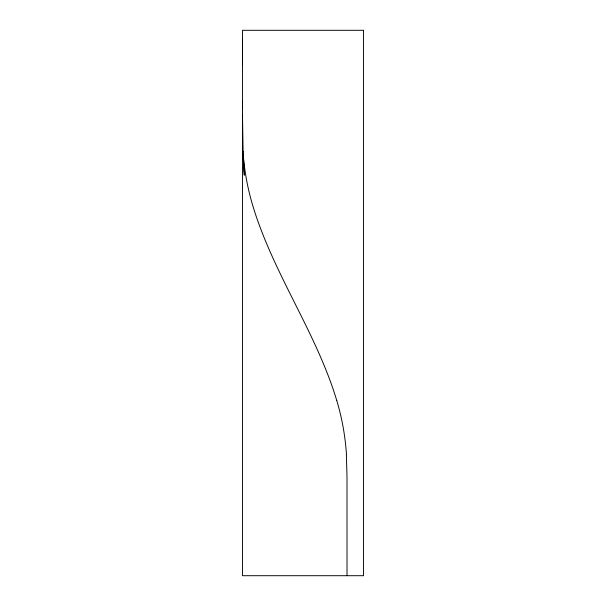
<?xml version="1.0" encoding="UTF-8"?>
<svg xmlns="http://www.w3.org/2000/svg" width="606" height="606" viewBox="0 0 606 606"><rect width="100%" height="100%" fill="white"/><g stroke="black" fill="none" stroke-linecap="round" stroke-linejoin="round"><path stroke-width="0.91" d="M242.461 109.55L242.461 100.747M242.461 65.524L242.461 39.102M336.747 400.498C316.264 332.368 273.208 273.632 252.732 205.502A244.226 244.226 0 0 1 242.998 151.371M242.855 151.583L244.301 175.202L243.256 153.56M346.367 454.636L347.003 476.634L347.018 575.7M243.104 151.364L242.461 113.951M336.762 400.49A244.233 244.233 0 0 1 346.473 454.629M363.539 30.3L242.461 30.3L242.461 575.7L363.539 575.7L363.539 30.3"/></g></svg>
